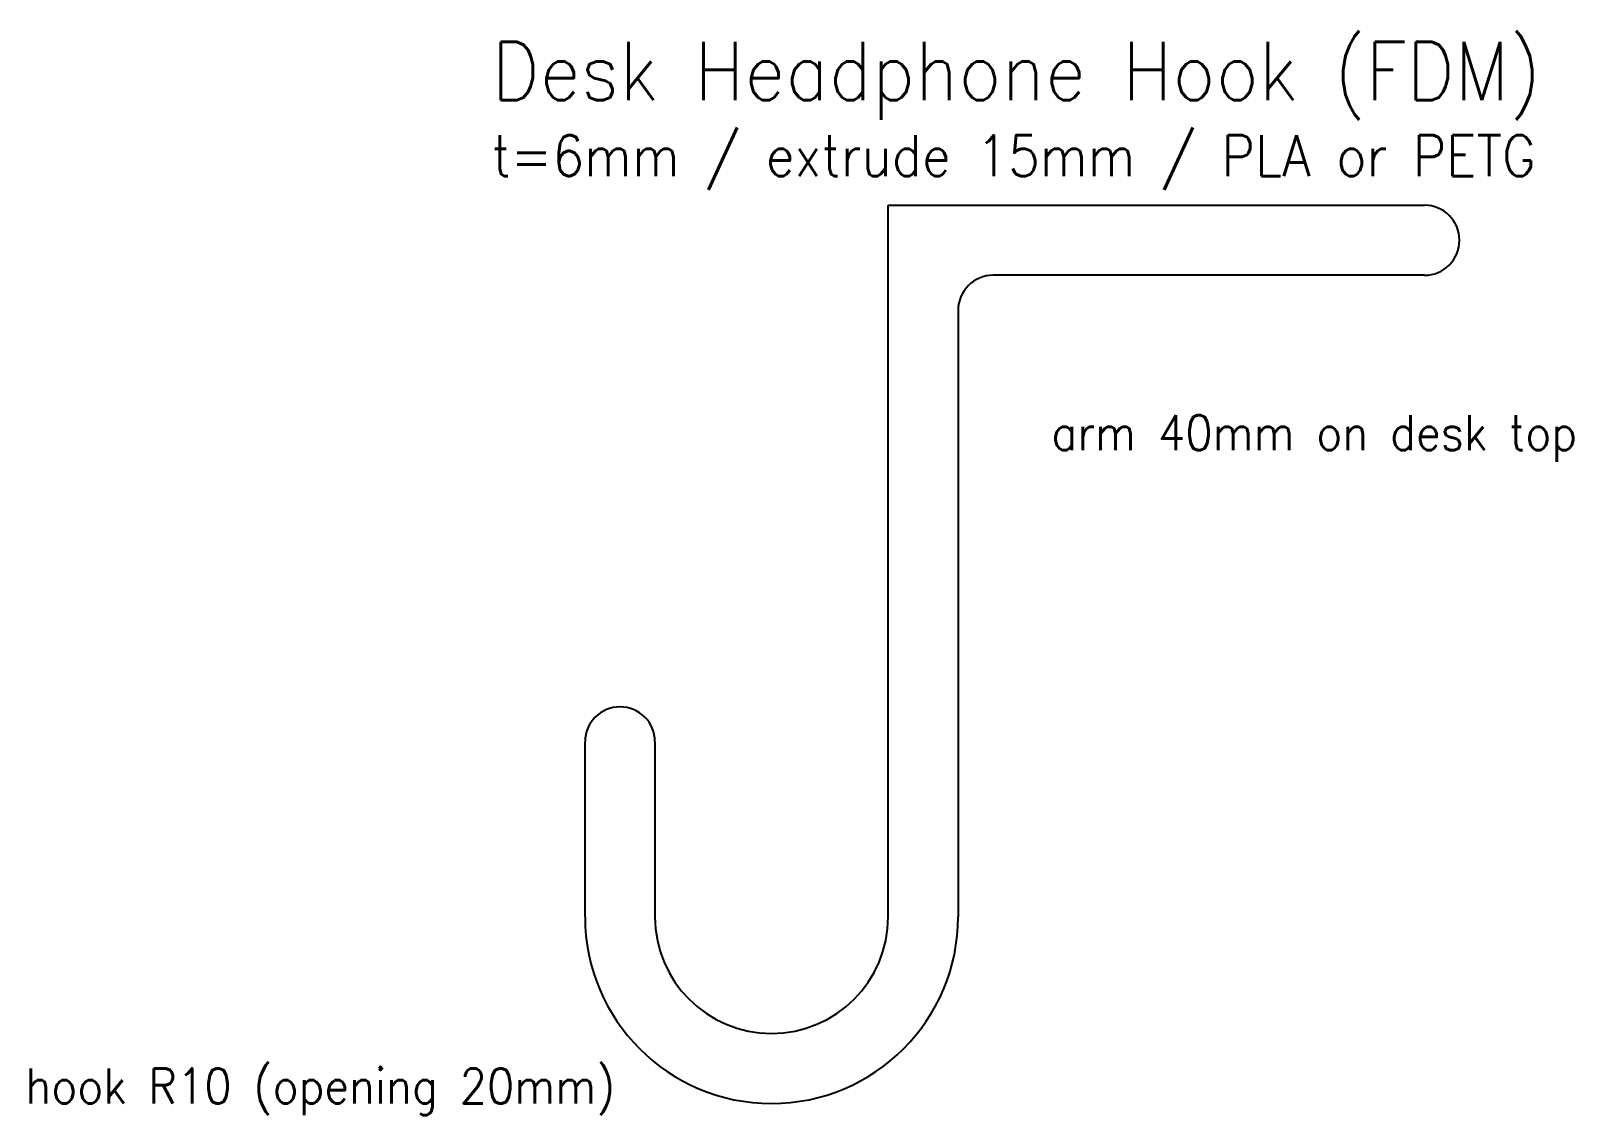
# Model space of a CAD drawing. Header units: millimetres. Extents: x -80 to 53, y -72 to 21.
import ezdxf

# ---------------------------------------------------------------- set-up
doc = ezdxf.new("R2010")
doc.units = ezdxf.units.MM
doc.layers.add('Annotation', color=4, linetype='Continuous', true_color=0x00ffff)
doc.layers.add('Outline', color=7, linetype='Continuous', true_color=0xffffff)
doc.styles.add('textstyle0', font='')
doc.styles.add('textstyle1', font='')
doc.styles.add('textstyle2', font='')
doc.styles.add('textstyle3', font='')
doc.styles.get('textstyle0').set_extended_font_data('standard')
doc.styles.get('textstyle1').set_extended_font_data('standard')
doc.styles.get('textstyle2').set_extended_font_data('standard')
doc.styles.get('textstyle3').set_extended_font_data('standard')

msp = doc.modelspace()

# ---------------------------------------------------------------- linework, layer by layer
at = {"layer": 'Outline'}
for p, q in [((-6, 6), (40, 6)), ((-6, -55), (-6, 6)), ((40, 0), (3, 0)), ((0, -3), (0, -55)), ((-32, -55), (-32, -40)), ((-26, -40), (-26, -55))]:
    msp.add_line(p, q, dxfattribs=at)
for centre, radius, start, end in [((40, 3), 3, 270, 90), ((3, -3), 3, 90, 180), ((-29, -40), 3, 0, 180), ((-16, -55), 16, 180, 360), ((-16, -55), 10, 180, 360)]:
    msp.add_arc(centre, radius, start, end, dxfattribs=at)

# ---------------------------------------------------------------- texts
at = {"layer": 'Annotation', "attachment_point": 1}
for s, insert, char_height, style in [('Desk Headphone Hook (FDM)', (-40, 20), 5, 'textstyle3'), ('t=6mm / extrude 15mm / PLA or PETG', (-40, 12), 3.5, 'textstyle2'), ('arm 40mm on desk top', (8, -12), 3, 'textstyle1'), ('hook R10 (opening 20mm)', (-80, -68), 3, 'textstyle0')]:
    msp.add_mtext(s, dxfattribs=dict(at, insert=insert, char_height=char_height, style=style))

doc.saveas('drawing.dxf')
